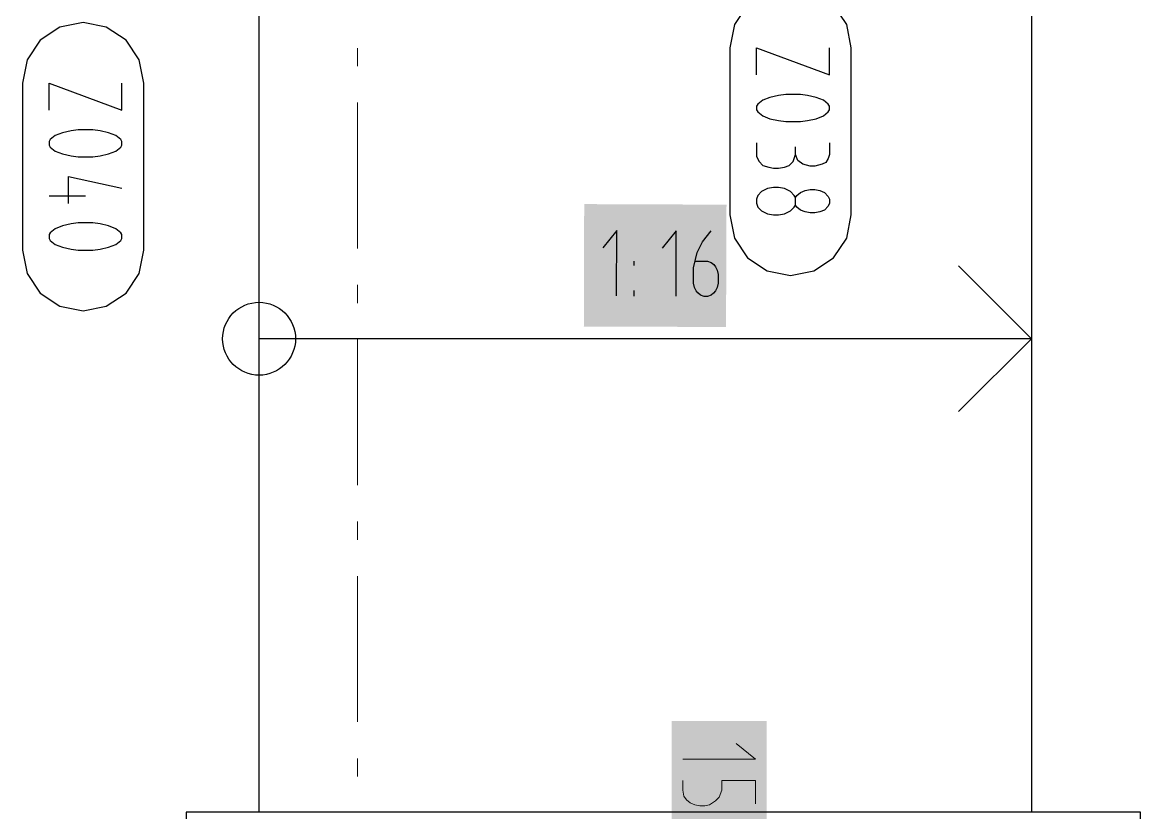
# Model space of a CAD drawing. Header units: millimetres. Extents: x 0 to 594, y 0 to 420.
# Drawn here: x 419 to 431.08, y 277.17 to 285.71 of the extents above; entities that cross this region are included whole.
import ezdxf

# ---------------------------------------------------------------- set-up
doc = ezdxf.new("R2010")
doc.units = ezdxf.units.MM
doc.header["$LTSCALE"] = 8
for name, color, linetype in [('PDF_Koty delkove', 7, 'Continuous'), ('PDF_Osy hlavni', 7, 'Continuous'), ('PDF_Popis schodu', 7, 'Continuous'), ('PDF_Popis Zamecnicke vyrobky', 7, 'Continuous'), ('PDF_Schody 2D', 7, 'Continuous')]:
    doc.layers.add(name, color=color, linetype=linetype)

msp = doc.modelspace()

# ---------------------------------------------------------------- linework, layer by layer
at = {"layer": 'PDF_Koty delkove', "lineweight": 18}
for points in [[(426.134, 277.748), (426.922, 277.748), (426.712, 277.915)], [(426.922, 277.265), (426.922, 277.517), (426.555, 277.517), (426.555, 277.411), (426.528, 277.338), (426.488, 277.296), (426.423, 277.255), (426.371, 277.244), (426.318, 277.244), (426.266, 277.255), (426.214, 277.275), (426.174, 277.307), (426.147, 277.348), (426.134, 277.411), (426.134, 277.517)]]:
    msp.add_lwpolyline(points, dxfattribs=at)
at = {"layer": 'PDF_Koty delkove', "color": 7, "lineweight": 18, "true_color": 0xffffff, "transparency": 33554559}
msp.add_solid([(426.016, 278.16), (426.016, 276.622), (427.04, 278.16), (427.04, 276.622)], dxfattribs=at)
at = {"layer": 'PDF_Osy hlavni', "lineweight": 18}
for points in [[(422.618, 285.433), (422.618, 285.236)], [(422.618, 284.843), (422.618, 283.268)], [(422.618, 282.874), (422.618, 282.677)], [(422.618, 282.284), (422.618, 280.709)], [(422.618, 280.315), (422.618, 280.118)], [(422.618, 279.725), (422.618, 278.15)], [(422.618, 277.756), (422.618, 277.559)]]:
    msp.add_lwpolyline(points, dxfattribs=at)
at = {"layer": 'PDF_Popis schodu', "lineweight": 25}
for points in [[(425.419, 282.753), (425.422, 283.461), (425.27, 283.273)], [(426.062, 282.75), (426.064, 283.459), (425.913, 283.271)], [(426.271, 283.128), (426.403, 283.128), (426.441, 283.115), (426.469, 283.092), (426.488, 283.068), (426.507, 283.033), (426.516, 282.985), (426.516, 282.891), (426.506, 282.844), (426.487, 282.808), (426.468, 282.785), (426.44, 282.761), (426.402, 282.749), (426.364, 282.749), (426.326, 282.761), (426.298, 282.786), (426.28, 282.809), (426.26, 282.845), (426.251, 282.892), (426.252, 283.057), (426.29, 283.222), (426.347, 283.34), (426.442, 283.458)], [(425.609, 283.083), (425.609, 283.13)], [(425.608, 282.752), (425.608, 282.812)]]:
    msp.add_lwpolyline(points, dxfattribs=at)
at = {"layer": 'PDF_Popis schodu', "color": 7, "lineweight": 25, "true_color": 0xffffff, "transparency": 33554559}
msp.add_solid([(425.065, 282.423), (426.602, 282.418), (425.069, 283.746), (426.607, 283.74)], dxfattribs=at)
at = {"layer": 'PDF_Popis Zamecnicke vyrobky', "lineweight": 25}
for points in [[(427.955, 283.63), (427.955, 285.436), (427.906, 285.687), (427.763, 285.9), (427.55, 286.042), (427.299, 286.092), (427.048, 286.042), (426.835, 285.9), (426.693, 285.687), (426.643, 285.436), (426.643, 283.63)], [(426.932, 285.142), (426.932, 285.436), (427.719, 285.142), (427.719, 285.436)], [(419.286, 284.76), (419.286, 285.054), (420.073, 284.76), (420.073, 285.054)], [(426.932, 284.407), (426.932, 284.26), (426.959, 284.208), (426.998, 284.165), (427.063, 284.145), (427.116, 284.134), (427.169, 284.134), (427.234, 284.145)], [(427.719, 284.407), (427.719, 284.281), (427.707, 284.239), (427.68, 284.197), (427.64, 284.176), (427.563, 284.155), (427.51, 284.155), (427.431, 284.176), (427.378, 284.218), (427.352, 284.281), (427.352, 284.365)], [(427.234, 284.145), (427.286, 284.165), (427.326, 284.208), (427.352, 284.281)], [(419.496, 283.752), (419.496, 284.046), (420.073, 283.92)], [(427.352, 283.819), (427.366, 283.84), (427.405, 283.871), (427.457, 283.892), (427.51, 283.903), (427.563, 283.903), (427.615, 283.892), (427.667, 283.871), (427.707, 283.829), (427.719, 283.798), (427.719, 283.756), (427.707, 283.725), (427.667, 283.682), (427.615, 283.662), (427.563, 283.651), (427.51, 283.651), (427.457, 283.662), (427.405, 283.682), (427.366, 283.714), (427.352, 283.735)], [(419.286, 283.836), (419.679, 283.836)], [(426.643, 283.63), (426.693, 283.379), (426.835, 283.166), (427.048, 283.024), (427.299, 282.974), (427.55, 283.024), (427.763, 283.166), (427.906, 283.379), (427.955, 283.63)]]:
    msp.add_lwpolyline(points, dxfattribs=at)
for points in [[(418.997, 283.248), (419.047, 282.997), (419.189, 282.784), (419.402, 282.642), (419.653, 282.592), (419.904, 282.642), (420.117, 282.784), (420.259, 282.997), (420.309, 283.248), (420.309, 285.054), (420.259, 285.305), (420.117, 285.518), (419.904, 285.66), (419.653, 285.71), (419.402, 285.66), (419.189, 285.518), (419.047, 285.305), (418.997, 285.054)], [(427.248, 284.638), (427.405, 284.638), (427.483, 284.649), (427.575, 284.669), (427.654, 284.701), (427.707, 284.742), (427.719, 284.764), (427.719, 284.805), (427.707, 284.827), (427.654, 284.868), (427.575, 284.9), (427.483, 284.921), (427.405, 284.932), (427.248, 284.932), (427.169, 284.921), (427.077, 284.9), (426.998, 284.868), (426.945, 284.827), (426.932, 284.805), (426.932, 284.764), (426.945, 284.742), (426.998, 284.701), (427.077, 284.669), (427.169, 284.649)], [(419.601, 284.256), (419.759, 284.256), (419.837, 284.267), (419.929, 284.288), (420.008, 284.319), (420.06, 284.361), (420.073, 284.382), (420.073, 284.424), (420.06, 284.445), (420.008, 284.487), (419.929, 284.518), (419.837, 284.539), (419.759, 284.55), (419.601, 284.55), (419.523, 284.539), (419.43, 284.518), (419.352, 284.487), (419.299, 284.445), (419.286, 284.424), (419.286, 284.382), (419.299, 284.361), (419.352, 284.319), (419.43, 284.288), (419.523, 284.267)], [(427.116, 283.63), (427.169, 283.63), (427.234, 283.641), (427.3, 283.672), (427.339, 283.714), (427.352, 283.735), (427.352, 283.819), (427.339, 283.84), (427.3, 283.882), (427.234, 283.913), (427.169, 283.924), (427.116, 283.924), (427.051, 283.913), (426.985, 283.882), (426.945, 283.84), (426.932, 283.798), (426.932, 283.756), (426.945, 283.714), (426.985, 283.672), (427.051, 283.641)], [(419.601, 283.248), (419.759, 283.248), (419.837, 283.259), (419.929, 283.28), (420.008, 283.311), (420.06, 283.353), (420.073, 283.374), (420.073, 283.416), (420.06, 283.437), (420.008, 283.479), (419.929, 283.51), (419.837, 283.532), (419.759, 283.542), (419.601, 283.542), (419.523, 283.532), (419.43, 283.51), (419.352, 283.479), (419.299, 283.437), (419.286, 283.416), (419.286, 283.374), (419.299, 283.353), (419.352, 283.311), (419.43, 283.28), (419.523, 283.259)]]:
    msp.add_lwpolyline(points, close=True, dxfattribs=at)
at = {"layer": 'PDF_Schody 2D', "lineweight": 25}
for points in [[(421.555, 277.173), (421.555, 287.173)], [(429.902, 287.173), (429.902, 277.173)], [(429.902, 282.291), (429.114, 283.079)], [(429.114, 281.504), (429.902, 282.291), (421.555, 282.291)]]:
    msp.add_lwpolyline(points, dxfattribs=at)
msp.add_lwpolyline([(421.083, 276.858), (431.083, 276.858), (431.083, 277.173), (420.768, 277.173), (420.768, 267.803), (421.083, 267.803)], close=True, dxfattribs=at)
msp.add_circle((421.555, 282.291), 0.394, dxfattribs=at)

doc.saveas('drawing.dxf')
